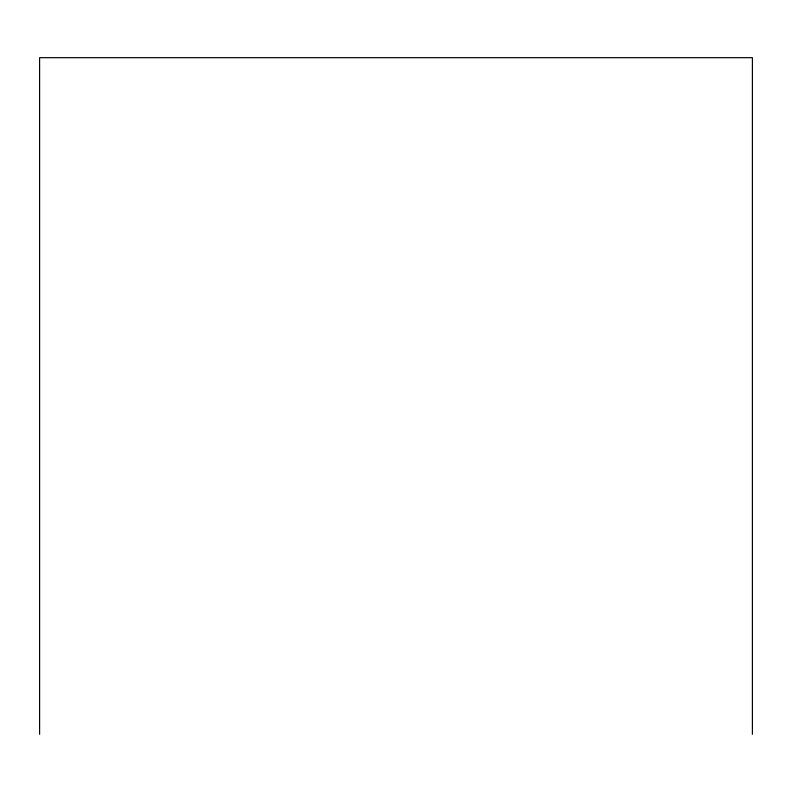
<?xml version="1.0" encoding="UTF-8"?>
<svg xmlns="http://www.w3.org/2000/svg" width="792" height="792" viewBox="0 0 792 792"><rect width="100%" height="100%" fill="white"/><g stroke="black" fill="none" stroke-linecap="round" stroke-linejoin="round"><path stroke-width="1.19" d="M752.4 734.323L752.4 57.677L39.6 57.677L39.6 734.323"/></g></svg>
